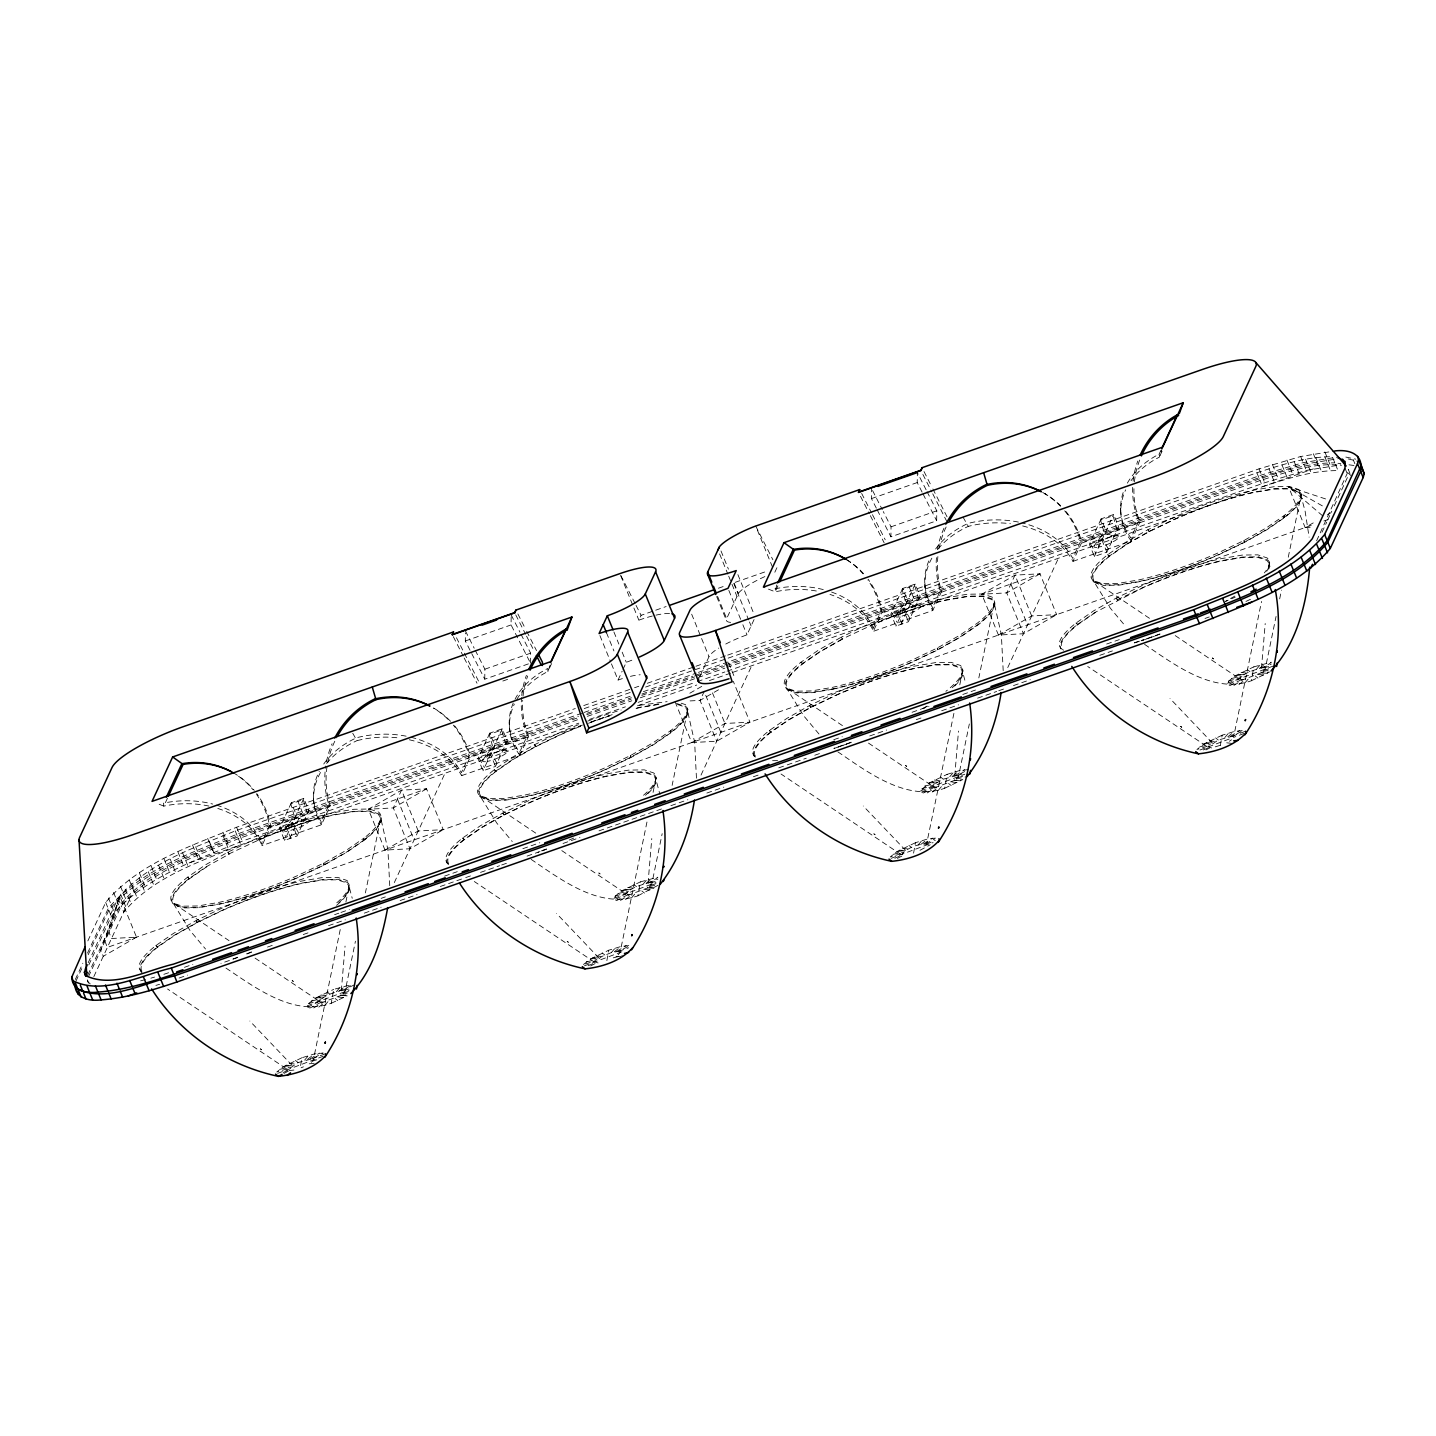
<?xml version="1.0" encoding="UTF-8"?>
<svg xmlns="http://www.w3.org/2000/svg" width="1436" height="1436" viewBox="0 0 1436 1436"><rect width="100%" height="100%" fill="white"/><g stroke="black" fill="none" stroke-linecap="round" stroke-linejoin="round"><path stroke-width="0.75" stroke-dasharray="5 3.75" d="M528.43 663.881L484.758 679.192L465.318 640.977L465.408 632.989M484.758 679.192L484.883 669.194L475.154 650.095M529.543 661.242L511.072 624.929L511.162 616.941M530.512 663.145L530.638 653.165L520.909 634.066M876.337 508.165L871.472 498.597L871.598 488.617M927.064 491.686L936.793 510.803L936.667 520.783L890.912 536.813L891.038 526.832L883.266 511.557M922.091 492.117L917.227 482.568L917.353 472.588L926.094 489.784M389.748 885.689L387.917 849.681L380.791 818.233L365.39 892.923M696.46 778.186L694.629 742.161L687.503 710.73L672.12 785.402M1003.19 670.666L1001.359 634.658L994.215 603.21L978.831 677.9M255.052 958.117L320.138 1001.789L323.118 1002.131L340.924 995.453L345.053 946.091M561.781 850.615L626.85 894.287L629.83 894.628L647.636 887.933L651.782 838.57M868.493 743.094L933.58 786.766L936.559 787.107L954.366 780.43L958.494 731.068M1175.222 635.592L1240.291 679.264L1243.271 679.605L1261.077 672.91L1265.206 623.547M206.838 866.716L189.355 878.832A117.572 25.453 -22.2 0 0 175.102 904.447L184.239 907.48L199.658 907.229L220.318 903.729A108.939 23.586 -22.2 0 0 298.509 877.055L324.267 864.705L346.363 852.194L363.757 840.186L364.134 837.996A118.973 25.758 -22.2 0 0 378.548 812.076L369.321 809.006L353.705 809.276L332.793 812.812A110.231 23.856 -22.2 0 0 253.687 839.791L227.857 852.194L205.312 864.957L187.56 877.216A118.973 25.758 -22.2 0 0 173.146 903.136L190.055 930.582L205.528 949.017M580.7 726.275A108.939 23.586 -22.2 0 0 561.422 734.335L535.664 746.702L513.567 759.213L496.066 771.311A117.572 25.453 -22.2 0 0 481.832 796.944L490.95 799.96L506.37 799.708L527.03 796.208A108.939 23.586 -22.2 0 0 605.22 769.552L630.978 757.185L653.075 744.674L670.468 732.665L670.863 730.493A118.973 25.758 -22.2 0 0 685.259 704.555L679.731 702.725M1284.017 517.552A117.572 25.453 -22.2 0 0 1298.252 491.92L1289.133 488.904L1273.714 489.155L1253.036 492.656A108.939 23.586 -22.2 0 0 1174.863 519.311L1149.105 531.679L1126.991 544.19L1109.507 556.288A117.572 25.453 -22.2 0 0 1095.273 581.921L1104.392 584.937L1119.811 584.685L1140.471 581.185A108.939 23.586 -22.2 0 0 1218.661 554.529L1244.42 542.162L1266.516 529.651L1283.91 517.642L1284.287 515.47A118.973 25.758 -22.2 0 0 1298.7 489.532L1289.474 486.481L1273.858 486.732L1252.964 490.286A110.231 23.856 -22.2 0 0 1173.84 517.265L1148.01 529.651L1125.465 542.413L1107.712 554.673A118.973 25.758 -22.2 0 0 1093.299 580.611L1110.225 608.056L1125.698 626.491M363.757 840.186L364.134 837.996L346.381 850.256L323.836 863.018L298.006 875.421A110.231 23.856 -22.2 0 1 218.9 902.4L197.988 905.954L182.372 906.206L173.146 903.136L229.024 940.652M670.468 732.665L670.863 730.493L653.111 742.753L630.548 755.515L604.718 767.901A110.231 23.856 -22.2 0 1 525.612 794.88L504.7 798.434L489.102 798.685L479.857 795.634A118.973 25.758 -22.2 0 1 494.271 769.696L512.024 757.436L534.587 744.674L560.399 732.288A110.231 23.856 -22.2 0 1 581.867 723.349M1283.91 517.642L1284.287 515.47L1266.552 527.73L1243.989 540.492L1218.159 552.878A110.231 23.856 -22.2 0 1 1139.053 579.857L1118.141 583.411L1102.543 583.662L1093.299 580.611L1151.044 619.365M293.931 1070.053L289.551 1070.52L288.169 1069.407L298.114 1062.55L311.989 1058.853L323.208 1053.019L314.448 1053.934L302.009 1057.722L300.142 1068.169L303.427 1066.822M225.99 968.097C255.59 987.824 293.913 1016.903 331.213 1003.297L333.708 989.368L351.156 984.719C342.324 992.976 327.57 991.289 319.869 1001.054L307.807 1007.264L308.453 1003.656L315.525 998.092L333.708 989.368M606.872 960.648L608.738 950.219L621.16 946.414L629.937 945.516L618.701 951.35L611.341 952.589L601.738 956.52L594.899 961.905L598.148 962.982M531.14 859.374C561.063 879.64 599.961 909.473 637.943 895.777L640.42 881.866L657.867 877.216C649.054 885.456 634.281 883.768 626.581 893.551L614.518 899.762L615.164 896.154L622.237 890.589L640.42 881.866M913.583 853.146L915.45 842.699L927.889 838.911L936.649 837.996M837.852 751.854C867.775 772.137 906.672 801.952 944.655 788.274L947.15 774.345L959.571 770.558L968.349 769.642L957.112 775.476L943.237 779.174L935.303 783.661L933.58 786.766L921.23 792.241L920.709 790.769L928.966 783.069L947.15 774.345M1220.313 745.625L1222.162 735.196L1234.601 731.391L1243.361 730.493L1232.142 736.327L1218.266 740.007L1208.34 746.882L1211.589 747.959L1223.58 744.297M1144.582 644.351C1174.504 664.617 1213.384 694.45 1251.366 680.754L1253.861 666.842L1271.309 662.193C1262.477 670.433 1247.722 668.745 1240.022 678.528L1227.959 684.739L1228.606 681.131L1235.678 675.566L1253.861 666.842M311.361 1062.335L313.353 1059.965L340.476 928.374M345.896 902.059L349.092 886.586L352.233 898.29M331.213 1003.297L347.171 995.83L340.924 995.453L345.053 991.612L355.446 941.172M618.09 954.814L620.083 952.445L647.205 820.853M653.075 792.349L655.803 779.084L660.004 794.682M653.883 888.328L647.636 887.933L651.764 884.091L662.175 833.652M953.917 713.351L926.525 844.206C917.712 843.668 907.606 847.904 901.611 854.384L904.86 855.461M959.787 684.846L962.533 671.563L965.674 683.267M960.594 780.807L954.366 780.43L958.494 776.589L969.336 723.959M1244.025 733.491L1233.524 737.422L1261.544 601.451M1268.778 566.358L1269.245 564.061L1270.824 569.895M1267.324 673.304L1261.077 672.91L1265.206 669.068L1276.065 616.439M1279.673 598.902L1281.486 590.124M1288.254 557.222L1300.944 495.707L1305.127 511.306L1309.111 537.136M1316.597 540.851L1348.404 470.811M730.655 622.362A36.151 7.826 -22.2 0 1 726.652 618.593L738.696 592.889A39.939 8.652 -22.2 0 1 767.38 575.477M549.97 665.442L547.942 671.456A82.408 62.107 -4.2 0 0 516.242 700.391M1162.675 447.152L1159.301 457.169A82.408 62.107 -4.2 0 0 1131.03 480.683M87.847 940.903L105.69 902.436C138.448 863.144 190.593 846.217 236.581 827.244L575.298 708.522M75.318 979.442L82.839 963.233M87.524 953.109L108.185 908.557C140.943 869.265 193.106 852.338 239.094 833.365L582.029 713.171M75.982 981.075L82.552 966.895M88.188 954.743L108.849 910.191C141.608 870.898 193.77 853.971 239.758 834.998L578.457 716.277M88.17 962.766L118.093 898.182C147.387 862.982 194.093 847.886 235.235 830.905L575.782 711.538M88.817 964.92L111.344 916.33C144.121 877.037 196.265 860.11 242.253 841.137L578.852 723.152M167.474 798.165L163.794 806.117L155.968 802.957M87.847 974.936L120.606 904.321C149.882 869.121 196.588 854.007 237.73 837.044L578.277 717.659M88.529 976.57L121.27 905.954C150.547 870.755 197.253 855.641 238.394 838.678L578.941 719.292M93.843 976.606L130.945 896.585M327.013 766.698A85.191 80.685 -61.5 0 0 330.244 805.74L321.413 824.785L261.98 845.607L261.765 842.645L269.537 825.88A82.408 78.065 -61.5 0 0 256.595 794.431M291.329 802.76L279.571 828.141L284.579 840.401L297.055 836.021L308.812 810.64L303.822 798.38L291.329 802.76L296.337 815.02L284.579 840.401M303.822 798.38L292.046 823.761L297.055 836.021M289.587 838.642L301.363 813.261M320.497 772.46A85.191 64.207 -4.2 0 0 321.413 824.785L321.197 821.823L328.97 805.058A85.191 80.685 -61.5 0 1 325.739 765.998M394.308 882.601L444.998 773.25M409.278 739.755A86.304 65.033 -4.2 0 1 461.602 775.637L470.434 756.61L528.663 736.201A82.408 78.065 -61.5 0 1 522.686 700.283M489.784 733.15L478.009 758.531L483.017 770.791L495.492 766.411L507.249 741.03L502.259 728.788L489.784 733.15L494.774 745.41L483.017 770.791M502.259 728.788L490.484 754.169L495.492 766.411M551.621 663.504L547.942 671.456L547.726 668.494A82.408 62.107 -4.2 0 0 515.021 699.278M461.602 775.637L519.832 755.228L528.663 736.201M669.553 613.531A45.198 9.783 -22.2 0 0 638.858 620.137L641.084 615.326L653.631 610.928M611.449 663.863L618.054 680.036L622.165 671.15M622.991 669.373L626.293 662.265A36.151 7.826 -22.2 0 0 635.053 658.909M699.637 676.859L709.007 656.665A36.151 7.826 -22.2 0 1 718.736 648.067M776.93 567.705L774.686 572.533L773.089 573.126M725.754 644.046A36.151 7.826 -22.2 0 1 746.971 634.856L755.21 617.085M816.33 591.004A82.408 62.107 -4.2 0 0 775.153 591.811L776.768 584.919M777.917 585.852L775.153 591.811L763.413 587.091M701.019 775.099L751.728 665.748M937.87 556.576A85.191 80.685 -61.5 0 0 941.603 591.452L932.772 610.48L873.339 631.319L873.124 628.358L880.896 611.592A82.408 78.065 -61.5 0 0 867.954 580.144M902.688 588.473L890.93 613.854L895.938 626.096L908.414 621.734L920.171 596.353L915.181 584.093L902.688 588.473L907.696 600.715L895.938 626.096M915.181 584.093L903.406 609.474L908.414 621.734M900.946 624.337L912.722 598.956M931.856 558.173A85.191 64.207 -4.2 0 0 932.772 610.48L932.556 607.518L940.329 590.752A85.191 80.685 -61.5 0 1 936.595 555.876M1007.749 667.578L1058.44 558.227M1022.647 525.935A86.304 65.033 -4.2 0 1 1072.961 561.35L1081.793 542.305L1140.022 521.896A82.408 78.065 -61.5 0 1 1134.045 485.978M1101.143 518.863L1089.368 544.244L1094.376 556.504L1106.851 552.124L1118.608 526.743L1113.618 514.483L1101.143 518.863L1106.133 531.123M1094.376 556.504L1113.618 514.483M1127.368 483.124A82.408 62.107 -4.2 0 1 1159.085 454.207L1160.916 450.258M1162.065 451.209L1159.301 457.169L1159.085 454.207M1072.961 561.35L1131.191 540.941L1140.022 521.896M1322 532.289L1326.702 522.13M1327.654 520.101L1331.764 511.216M1334.241 505.885L1348.153 475.908M238.394 838.678L240.889 844.799C199.748 861.762 153.042 876.875 123.765 912.075L121.27 905.954M284.22 829.9L293.357 817.353L308.381 819.83M482.658 760.29L491.794 747.743L506.818 750.22M895.579 615.595L904.716 603.048L919.74 605.543M1094.017 546.003L1103.153 533.456L1118.177 535.933M324.733 1005.505L328.593 1000.91M336.311 991.755L340.188 987.16M304.629 1060.109L308.489 1055.514M631.463 897.985L635.322 893.407M643.041 884.235L646.9 879.658M611.341 952.589L615.218 948.011M938.175 790.482L942.034 785.887M949.752 776.732L953.612 772.137M918.071 845.086L921.93 840.491M1244.886 682.962L1248.764 678.384M1256.482 669.212L1260.341 664.635M1224.782 737.565L1228.642 732.988M302.009 1057.722L283.825 1066.445L276.753 1072.01L288.762 1068.348M583.465 964.507L590.555 958.943L608.738 950.219M915.45 842.699L897.267 851.422L890.194 856.987L902.203 853.325M1222.162 735.196L1203.996 743.92L1196.906 749.484L1208.915 745.822M318.792 1007.085L325.631 1001.7M339.291 990.966L346.13 985.581M307.609 1059.319L314.448 1053.934M625.504 899.582L632.343 894.197M646.02 883.445L652.859 878.06M614.321 951.799L621.16 946.414M932.215 792.062L939.072 786.695M952.732 775.943L959.571 770.558M921.032 844.296L927.889 838.911M1238.945 684.559L1245.784 679.174M1259.444 668.422L1266.283 663.037M1227.762 736.776L1234.601 731.391M637.943 895.777L660.38 884.109M1095.309 612.544L1077.915 624.552A117.572 25.453 -22.2 0 0 1063.573 650.275M1229.395 741.263L1231.514 739.791M313.766 1007.946L323.118 1002.131M310.104 1058.888L319.456 1053.073M620.478 900.426L629.83 894.628M616.834 951.368L626.186 945.57M927.207 792.923L936.559 787.107M955.245 775.512L964.597 769.696M923.545 843.865L932.897 838.05M1233.919 685.403L1243.271 679.605M1230.275 736.345L1239.627 730.547M136.51 937.187L103.284 956.268L100.771 950.147L119.834 896.333L136.51 937.187L111.523 938.498L109.01 932.377L119.834 896.333L104.9 941.262L107.395 947.383L1313.473 524.625M385.01 850.076L418.235 830.995L443.221 829.667L426.564 788.831L401.559 790.141L368.334 809.24L385.01 850.076L409.996 848.766L443.221 829.667M689.818 693.229L702.742 685.816M718.503 689.801L700.05 700.391L687.557 701.055M675.046 701.719L691.721 742.574L724.947 723.475L749.951 722.164L733.275 681.31M691.721 742.574L716.708 741.245L749.951 722.164M998.433 635.053L1031.676 615.972L1056.663 614.644L1039.987 573.808L1015.001 575.118L981.775 594.217L998.433 635.053L1023.437 633.743L1056.663 614.644M1325.59 498.938L1288.487 486.696L1305.162 527.55L1316.238 521.178M1327.313 514.824L1331.01 512.706M228.934 854.205L227.857 852.194L229.186 854.097L206.21 866.788L188.511 879.011A118.703 25.686 -22.2 0 0 174.133 904.877L183.341 907.947L198.904 907.678L219.78 904.141A109.98 23.802 -22.2 0 0 298.706 877.234L324.482 864.867L346.991 852.122L364.69 839.898A118.703 25.686 -22.2 0 0 379.068 814.032L369.86 810.963L354.297 811.232L333.421 814.768A109.98 23.802 -22.2 0 0 254.495 841.675M338.77 902.813A117.572 25.453 -22.2 0 0 346.399 882.817L337.281 879.783L321.861 880.035L301.201 883.535A108.939 23.586 -22.2 0 0 223.011 910.209L197.253 922.558L175.156 935.069L157.763 947.078A117.572 25.453 -22.2 0 0 143.421 972.8M645.482 795.311A117.572 25.453 -22.2 0 0 653.129 775.296L643.992 772.281L628.573 772.532L607.913 776.032A108.939 23.586 -22.2 0 0 529.722 802.688L503.964 815.056L481.868 827.567L464.474 839.575A117.572 25.453 -22.2 0 0 448.624 863.592M818.969 733.993L803.496 715.559L786.587 688.113A118.973 25.758 -22.2 0 1 800.983 662.193L818.735 649.934L841.299 637.171L842.609 639.074L820.279 651.693L802.886 663.701A117.572 25.453 -22.2 0 0 788.543 689.424L797.662 692.457L813.081 692.206L833.76 688.706A108.939 23.586 -22.2 0 0 911.932 662.032L937.69 649.682L959.804 637.171L977.288 625.055A117.572 25.453 -22.2 0 0 991.54 599.44L982.403 596.407L966.984 596.658L946.324 600.158A108.939 23.586 -22.2 0 0 868.134 626.832L842.16 639.02L819.651 651.764L801.952 663.988A118.703 25.686 -22.2 0 0 787.574 689.854L796.783 692.924L812.345 692.673L833.221 689.118M952.212 687.79A117.572 25.453 -22.2 0 0 959.84 667.794L950.722 664.76L935.303 665.012L914.624 668.512A108.939 23.586 -22.2 0 0 836.452 695.186L810.694 707.535L788.579 720.046L771.204 732.055A117.572 25.453 -22.2 0 0 755.336 756.09M922.576 708.648L928.105 705.525M923.097 708.648L928.733 705.453M1266.696 571.331A117.572 25.453 -22.2 0 0 1266.552 560.273L1257.433 557.258L1242.014 557.509L1221.354 561.009A108.939 23.586 -22.2 0 0 1143.164 587.665L1094.681 612.598L1076.982 624.84A118.703 25.686 -22.2 0 0 1061.06 648.982M1234.852 596.084L1225.464 601.397L1235.247 597.143M613.244 957.83L622.309 955.64M944.655 788.274L962.838 779.551L954.366 780.43M919.973 850.309L930.205 844.781M1251.366 680.754L1269.55 672.03L1261.077 672.91M321.251 1002.166L310.014 1008L307.807 1007.264M341.804 990.535L354.907 984.665M283.933 1073.428L289.551 1070.52M627.963 894.646L616.744 900.498L614.518 899.762M648.516 883.014L657.885 879.101M590.663 965.925L596.263 963M934.674 787.143L923.456 792.977L921.23 792.241M897.374 858.405L902.993 855.497M925.43 843.83L934.782 838.965M1241.404 679.623L1230.167 685.475L1227.959 684.739M1261.957 667.991L1271.309 664.078M1205.971 749.933L1209.704 747.976M228.719 854.043L254.693 841.855A108.939 23.586 -22.2 0 1 332.883 815.199L353.543 811.681L368.98 811.43L378.099 814.463A117.572 25.453 -22.2 0 1 363.864 840.078M1117.19 599.871L1142.948 587.504A109.98 23.802 -22.2 0 1 1221.892 560.578L1242.75 557.042L1258.331 556.791L1267.539 559.843A118.703 25.686 -22.2 0 1 1268.652 569.23M1245.945 601.433L1251.528 598.812M291.975 824.408L304.468 820.028A13.552 2.926 -22.2 0 1 301.398 826.633L288.923 830.995L288.78 823.618L291.975 824.408A13.552 2.926 -22.2 0 0 288.923 830.995M903.334 610.12L915.827 605.741A13.552 2.926 -22.2 0 1 912.757 612.328L900.282 616.708L900.139 609.331L903.334 610.12A13.552 2.926 -22.2 0 0 900.282 616.708M343.671 990.499L350.079 988.524M650.4 882.996L656.79 881.022M283.161 1072.495L288.439 1070.143L167.581 989.027M311.989 1058.853L325.433 1053.755M957.112 775.476L963.502 773.501M588.114 965.764L595.168 962.641L474.311 881.524M618.701 951.35L628.627 947.796M1263.842 667.973L1270.232 665.999M894.825 858.261L901.88 855.12L781.022 774.004M926.525 844.206L935.339 840.293M1203.314 749.969L1208.609 747.617L1087.734 666.501M1232.142 736.327L1245.586 731.211M307.268 1005.792L349.253 990.032M613.98 898.272L655.965 882.53M920.709 790.769L964.795 774.219M1227.421 683.249L1275.707 665.137M277.669 1073.356L325.972 1055.227M584.398 965.836L624.283 950.865M891.11 858.333L933.095 842.573M1199.94 750.023L1231.424 738.212M465.318 640.977L511.072 624.929M871.472 498.597L917.227 482.568M484.883 669.194L530.638 653.165M891.038 526.832L936.793 510.803M655.713 610.192L666.16 606.53M718.413 588.221L724.677 586.032M735.124 582.352L766.483 571.366M502.851 681.023L509.08 678.851M583.752 705.561L632.45 688.49M634.568 687.736L638.805 686.264M647.259 683.285L693.839 666.968M695.957 666.232L725.593 655.839M727.711 655.103L1259.049 468.854L1300.657 456.504L1334.888 450.958M584.237 708.576L632.899 691.524M645.59 687.072L1256.877 472.803C1281.289 464.815 1306.383 456.576 1332.339 456.738L1334.834 462.859L1340.793 463.666M584.147 712.418L630.709 696.101M643.418 691.649L696.334 673.089M698.452 672.353L1261.562 474.975L1303.152 462.625L1337.401 457.079M586.929 713.315L631.373 697.734M641.964 694.019L692.78 676.212M694.898 675.476L722.416 665.819M724.534 665.083L1262.226 476.608L1303.816 464.259L1338.065 458.712M586.75 714.697L631.158 699.135M641.73 695.419L694.611 676.894M696.729 676.141L724.229 666.501M726.347 665.765L1259.39 478.924C1283.784 470.954 1308.878 462.697 1334.834 462.859M587.414 716.331L631.822 700.768M640.294 697.806L724.893 668.135M727.011 667.399L1260.054 480.557C1286.261 472.462 1313.599 462.141 1341.457 465.3M589.424 719.436L625.414 706.835M638.122 702.366L695.275 682.333M697.393 681.597L724.911 671.958M727.029 671.204L1264.721 482.729L1306.329 470.398L1340.56 464.851M190.108 862.605L582.495 725.054M590.968 722.093L614.231 713.943M637.494 705.776L696.729 685.026M709.42 680.574L730.565 673.161M732.683 672.407L1313.348 468.89M1323.866 520.981L1328.031 519.527M184.418 967.325L192.873 964.346M334.588 914.678L338.824 913.188M340.942 912.452L349.397 909.491M381.132 898.362L385.351 896.89M444.586 876.122L457.276 871.67M522.848 848.694L539.774 842.752M833.777 739.702L842.25 736.74M912.057 712.274L928.966 706.332M962.82 694.468L975.511 690.016M1106.653 644.046L1119.344 639.612M179.123 978.042L187.542 975.098M267.491 947.06L273.809 944.852M303.265 934.531L309.584 932.323M328.521 925.682L345.358 919.776M364.295 913.134L381.114 907.229M400.141 900.569L417.068 894.628M440.331 886.479L463.613 878.329M465.731 877.575L472.067 875.368M480.521 872.388L499.566 865.728M501.685 864.975L508.021 862.749M527.066 856.089L543.993 850.148M563.02 843.47L579.947 837.547M598.991 830.87L662.445 808.63M670.899 805.668L687.826 799.726M706.871 793.049L723.798 787.125M753.397 776.75L759.752 774.525M778.779 767.847L785.133 765.621M787.251 764.885L806.278 758.208M814.75 755.246L821.087 753.02M833.777 748.569L846.468 744.117M869.749 735.968L886.676 730.026M916.276 719.651L922.63 717.426M941.657 710.748L958.584 704.825M977.629 698.147L996.656 691.47M998.774 690.734L1005.074 688.526M1013.493 685.582L1030.33 679.677M1099.779 655.337L1112.397 650.903M1141.853 640.582L1154.472 636.166M1205.001 618.449L1209.238 616.959M1335.498 464.492L1337.993 470.613C1312.055 470.47 1286.943 478.709 1262.549 486.678L1260.054 480.557M163.848 974.326L169.897 972.298M1228.606 681.131L1240.614 677.469M1264.613 670.127L1268.616 668.907M921.876 788.633L933.903 784.971M957.902 777.648L967.918 774.596M615.164 896.154L627.173 892.492M651.19 885.15L657.185 883.32M308.453 1003.656L320.461 999.995M344.461 992.671L348.463 991.45M585.475 963.897L595.491 960.846M312.779 1061.024L316.782 1059.804M150.87 978.185L154.567 977.09M155.896 985.401L159.593 984.288M140.638 980.842L148.823 978.724M1231.424 678.51L1242.014 676.159M1263.213 671.456L1273.822 669.086M924.694 786.013L935.303 783.661M956.502 778.958L967.092 776.607M1199.724 746.864L1210.333 744.512M617.983 893.533L628.591 891.182M649.772 886.461L656.144 885.061M893.012 854.366L903.603 852.015M311.253 1001.036L321.861 998.684M343.06 993.981L347.297 993.048M586.283 961.887L596.891 959.535M279.571 1069.389L290.18 1067.038M639.523 705.309L667.112 701.648M658.927 704.071L640.151 707.248A109.98 23.802 -22.2 0 0 634.299 708.612M658.209 704.52L639.612 707.679A108.939 23.586 -22.2 0 0 633.815 709.025M526.491 796.639L505.634 800.175L490.071 800.426L480.845 797.375A118.703 25.686 -22.2 0 1 495.223 771.509L512.939 759.267L535.448 746.54L561.207 734.173A109.98 23.802 -22.2 0 1 580.665 726.024M1235.678 675.566L1244.15 674.687L1237.922 674.292M1203.996 743.92L1212.469 743.04L1170.017 698.506M928.966 783.069L937.439 782.189L931.192 781.812M897.267 851.422L905.739 850.543L863.287 806.027M622.237 890.589L630.709 889.71L624.48 889.315M647.636 887.933L656.108 887.053M590.555 958.943L599.027 958.063L556.576 913.529M315.525 998.092L323.998 997.212L317.751 996.835M340.924 995.453L347.279 994.789M283.825 1066.445L292.298 1065.566L249.864 1021.05M309.243 1063.807L315.597 1063.143M1305.162 527.55L1313.491 527.102M772.586 760.703L779.192 760.595M1206.222 742.645L1212.469 743.04M899.51 850.166L905.739 850.543M615.954 956.286L622.183 956.681M592.781 957.668L599.027 958.063M286.069 1065.189L292.298 1065.566M1241.099 672.497L1246.861 673.143M1258.367 674.453L1264.147 675.1M1209.399 740.85L1215.161 741.497M1226.685 742.807L1232.447 743.453M934.369 780.017L940.131 780.663M951.655 781.956L957.417 782.62M902.688 848.371L908.45 849.017M627.658 887.52L633.42 888.166M644.943 889.476L650.705 890.123M595.958 955.873L601.738 956.52M320.946 995.04L326.708 995.687M338.214 996.979L343.976 997.643M289.246 1063.394L295.008 1064.04M1345.837 457.061L1355.71 459.161M1348.171 458.91L1357.989 461.405M1348.996 464.815L1354.004 465.497M676.571 703.46L685.798 706.512A118.703 25.686 -22.2 0 1 671.42 732.378L653.703 744.62L631.194 757.346L605.436 769.714A109.98 23.802 -22.2 0 1 526.491 796.639M677.523 704.52L684.81 706.943A117.572 25.453 -22.2 0 1 670.576 732.575M1046.126 494.433L1044.852 493.751A86.304 81.744 -61.5 0 1 1060.63 506.298M940.329 590.752L941.603 591.452L882.171 612.274L873.339 631.319A82.408 62.107 -4.2 0 0 829.954 594.414M880.896 611.592L882.171 612.274A82.408 78.065 -61.5 0 0 868.062 579.211M328.97 805.058L330.244 805.74L270.812 826.58L261.98 845.607A82.408 62.107 -4.2 0 0 216.71 808.109M269.537 825.88L270.812 826.58A82.408 78.065 -61.5 0 0 256.703 793.516M1322.359 505.885L1288.487 486.696L1324.243 517.193M1114.264 536.131L1111.069 535.359L1111.195 542.736M1101.771 540.51L1098.576 539.721L1098.719 547.098A13.552 2.926 -22.2 0 0 1118.967 537.244A13.552 2.926 -22.2 0 0 1101.771 540.51A13.552 2.926 -22.2 0 0 1098.719 547.098M915.827 605.741L912.632 604.951L912.757 612.328M502.905 750.436L499.71 749.646L499.836 757.023M490.43 754.798L487.217 754.026L487.36 761.403A13.552 2.926 -22.2 0 0 507.608 751.549A13.552 2.926 -22.2 0 0 490.43 754.798A13.552 2.926 -22.2 0 0 487.36 761.403M304.468 820.028L301.273 819.256L301.398 826.633M842.465 725.629L786.587 688.113L795.813 691.183L811.43 690.931L832.341 687.377A110.231 23.856 -22.2 0 0 911.447 660.398L937.277 647.995L959.822 635.233L977.575 622.973A118.973 25.758 -22.2 0 0 991.989 597.053L982.745 593.983L967.146 594.253L946.234 597.789A110.231 23.856 -22.2 0 0 867.129 624.768L841.299 637.171L842.376 639.182M535.754 833.131L479.857 795.634L496.784 823.079L512.257 841.514M1247.292 669.517L1249.966 671.671M1255.279 675.943L1257.936 678.079M1215.61 737.871L1218.266 740.007M940.58 777.038L943.237 779.174M948.55 783.446L951.224 785.582M908.88 845.391L911.555 847.527M496.174 771.222L494.271 769.696L496.066 771.311M633.85 884.54L636.525 886.676M641.838 890.966L644.495 893.102M602.169 952.894L604.825 955.03M189.444 878.724L187.56 877.216L189.355 878.832M327.139 992.061L329.795 994.197M335.126 998.469L337.783 1000.605M295.439 1060.414L298.114 1062.55M1348.26 473.036L1350.809 475.442M90.253 983.929L87.704 981.524L86.932 978.383M1149.338 531.571L1148.01 529.651L1149.105 531.679M1117.639 599.925L1116.328 598.004L1093.765 610.767L1076.031 623.027A118.973 25.758 -22.2 0 0 1061.617 648.964M810.927 707.427L809.599 705.525L787.054 718.287L769.301 730.547A118.973 25.758 -22.2 0 0 754.905 756.467L755.875 758.226A118.703 25.686 -22.2 0 1 770.252 732.342L787.969 720.118L810.46 707.374L836.237 695.024A109.98 23.802 -22.2 0 1 915.163 668.099L936.039 664.563L951.601 664.294L960.828 667.345A118.703 25.686 -22.2 0 1 953.109 687.557M535.897 746.594L534.587 744.674L535.664 746.702M504.198 814.948L502.887 813.027L480.324 825.79L462.589 838.05A118.973 25.758 -22.2 0 0 448.176 863.987L449.163 865.728A118.703 25.686 -22.2 0 1 463.523 839.863L481.24 827.621L503.749 814.894L529.525 802.527A109.98 23.802 -22.2 0 1 608.451 775.602L629.309 772.065L644.89 771.814L654.098 774.866A118.703 25.686 -22.2 0 1 646.397 795.059M197.486 922.45L196.176 920.548L173.612 933.31L155.86 945.57A118.973 25.758 -22.2 0 0 141.464 971.49M1108.323 548.947L1102.435 538.608L1089.96 542.97L1095.83 553.327M963.035 517.122L968.295 526.384A86.304 65.033 -4.2 0 1 1010.388 523.691M909.903 618.503L904.016 608.146L891.541 612.526L897.428 622.865M496.964 763.252L491.076 752.895L478.601 757.275L484.488 767.614M352.735 733.257L356.936 740.671A86.304 65.033 -4.2 0 1 396.928 737.745M298.544 832.79L292.657 822.451L280.182 826.813L286.069 837.17M1117.405 600.033L1116.328 598.004L1142.158 585.619A110.231 23.856 -22.2 0 1 1221.264 558.64L1242.176 555.086L1257.774 554.835L1267.019 557.886A118.973 25.758 -22.2 0 1 1264.326 572.892M810.694 707.535L809.599 705.525L835.429 693.121A110.231 23.856 -22.2 0 1 914.535 666.142L935.464 662.606L951.063 662.337L960.289 665.406A118.973 25.758 -22.2 0 1 945.893 691.326M503.964 815.056L502.887 813.027L528.717 800.642A110.231 23.856 -22.2 0 1 607.823 773.663L628.735 770.109L644.333 769.858L653.577 772.909A118.973 25.758 -22.2 0 1 640.977 797.393M197.253 922.558L196.176 920.548L221.988 908.144A110.231 23.856 -22.2 0 1 301.111 881.165L322.023 877.629L337.622 877.36L346.866 880.43A118.973 25.758 -22.2 0 1 334.247 904.913M924.03 471.564L931.892 487.019M932.879 488.94L947.598 517.893M922.881 474.418L931.749 491.866M932.736 493.805L947.527 522.866M923.061 494.038L936.667 520.783M872.567 490.538L882.296 509.636M877.306 510.067L890.912 536.813M861.654 493.445L871.472 512.742M872.46 514.662L885.222 539.756M860.487 496.282L869.372 513.729M870.36 515.668L884.163 542.808M755.713 526.025L772.891 559.771M620.89 575.621L635.035 603.407M636.04 605.4L641.084 615.326M517.875 613.944L525.72 629.381M526.707 631.301L536.525 650.616M515.721 614.805L525.576 634.209M526.563 636.148L534.461 651.657M511.18 614.949L519.94 632.145M465.444 630.996L474.185 648.192M456.469 637.746L463.343 651.244M464.331 653.183L480.037 684.057M453.327 636.686L463.2 656.072M464.187 658.011L477.021 683.231M1353.179 459.592L1354.848 463.684M1349.966 473.395L1348.296 469.303L1349.068 472.462M1344.976 468.136L1347.471 474.275M1324.854 451.909L1327.349 458.03M1328.031 459.664L1330.526 465.803M1324.8 456.756L1327.313 462.877M1327.977 464.51L1330.472 470.649M1315.843 457.599L1318.338 463.738M1319.002 465.372L1321.515 471.493M1313.384 453.776L1315.879 459.897M1316.543 461.53L1319.038 467.651M1305.593 459.269L1308.088 465.39M1308.752 467.023L1311.265 473.144M1300.657 456.504L1303.152 462.625M1303.816 464.259L1306.329 470.398M1294.231 461.71L1296.744 467.831M1297.408 469.464L1299.903 475.603M1286.907 460.076L1289.402 466.197M1290.084 467.831L1292.58 473.952M1281.971 464.887L1284.466 471.008M1285.13 472.641L1287.625 478.78M1272.368 464.402L1274.881 470.523M1275.545 472.157L1278.04 478.296M1268.993 468.764L1271.488 474.885M1272.152 476.519L1274.665 482.64M1259.049 468.854L1261.562 474.975M1262.226 476.608L1264.721 482.729M1256.877 472.803L1259.39 478.924M1101.843 539.864L1106.851 552.124M1031.676 615.972L1015.001 575.118L1006.762 592.889L1023.437 633.743M1010.89 584.003L1027.548 624.857M908.934 586.283L913.942 598.543M897.159 611.664L902.167 623.924M757.364 530.063L773.035 568.476M737.889 574.615L753.559 613.046M720.998 550.957L728.429 569.159M734.191 583.303L738.319 593.409M733.778 583.501L748.623 619.903M749.448 621.914L751.1 625.97M719.615 553.919L727.872 574.149M728.698 576.159L731.175 582.226M732.001 584.255L736.955 596.389M728.824 590.375L742.035 622.721M742.861 624.732L746.971 634.856M717.569 596.353L726.652 618.593M716.672 596.568L726.562 620.819M728.626 662.822L734.406 676.984M691.667 614.195L709.007 656.665M712.453 692.852L724.947 723.475M720.836 732.36L704.161 691.524L700.05 700.391L716.708 741.245M620.711 575.656L633.079 605.992M633.904 608.002L638.858 620.137M613.908 631.948L618.862 644.082M622.165 652.159L626.293 662.265M606.495 632.737L613.926 650.939M599.907 635.556L610.623 661.834M418.235 830.995L401.559 790.141L393.32 807.912L409.996 848.766M397.449 799.026L414.106 839.88M297.575 800.57L302.583 812.83M285.8 825.951L290.808 838.211M236.581 827.244L239.094 833.365M239.758 834.998L242.253 841.137M235.235 830.905L237.73 837.044M223.011 832.234L225.524 838.355M226.188 839.988L228.683 846.109M222.885 835.429L225.398 841.568M226.062 843.201L228.557 849.322M209.171 840.922L211.666 847.06M212.331 848.694L214.844 854.815M207.646 838.373L210.141 844.512M210.805 846.145L213.3 852.266M195.655 846.773L198.168 852.912M198.832 854.546L201.327 860.667M192.514 844.924L195.009 851.063M195.673 852.697L198.168 858.818M182.605 852.894L185.1 859.015M185.765 860.649L188.26 866.788M177.884 851.781L180.38 857.902M181.044 859.536L183.539 865.675M170.22 859.177L172.715 865.298M173.379 866.931L175.874 873.052M164.009 858.818L166.504 864.939M167.168 866.572L169.663 872.693M158.714 865.495L161.209 871.616M161.873 873.25L164.368 879.388M151.121 865.89L153.616 872.029M154.28 873.662L156.793 879.783M148.285 871.76L150.78 877.899M151.444 879.532L153.957 885.653M139.436 872.926L141.949 879.047M142.613 880.681L145.108 886.802M139.13 877.863L141.626 884.002M142.29 885.635L144.785 891.756M131.376 883.696L133.871 889.835M134.535 891.469L137.048 897.59M129.186 879.765L131.681 885.886M132.345 887.52L134.84 893.641M125.183 889.171L127.678 895.292M128.343 896.926L130.838 903.064M120.498 886.299L122.993 892.42M123.658 894.054L126.171 900.175M120.624 894.179L123.137 900.3M123.801 901.934L126.296 908.073M118.093 898.182L120.606 904.321M113.552 892.42L116.065 898.541M116.729 900.175L119.224 906.313M108.472 898.021L110.967 904.141M111.631 905.793L114.126 911.914M105.69 902.436L108.185 908.557M108.849 910.191L111.344 916.33M1117.136 529.92L1113.026 515.757L1100.55 520.137L1104.661 534.282M918.735 599.458L914.606 585.314L902.131 589.675L906.26 603.838M505.777 744.207L501.667 730.044L489.191 734.424L493.302 748.587M307.376 813.763L303.247 799.601L290.772 803.98L294.901 818.125M1244.42 542.162L1243.989 540.492L1244.186 542.269M937.69 649.682L937.277 647.995L937.457 649.79M630.978 757.185L630.548 755.515L630.745 757.293M324.267 864.705L323.836 863.018L324.015 864.813M87.596 980.016L88.368 983.157M1120.583 508.2L1120.816 511.162M924.874 584.667L925.089 587.629M509.224 722.487L509.457 725.449M313.515 798.955L313.73 801.916M846.199 559.394A82.408 78.065 -61.5 0 1 865.621 576.087M846.612 559.735A82.408 78.065 -61.5 0 1 863.072 573.879M774.937 588.85A82.408 62.107 -4.2 0 1 824.013 589.765M831.606 592.081A82.408 62.107 -4.2 0 1 873.124 628.358M1134.386 481.868A82.408 78.065 -61.5 0 1 1140.579 457.833M1132.681 487.36A82.408 78.065 -61.5 0 0 1138.748 521.214L1130.976 537.979A82.408 62.107 -4.2 0 1 1123.167 492.548M1133.112 481.186A82.408 78.065 -61.5 0 1 1137.779 461.01M513.262 703.03A82.408 62.107 -4.2 0 0 519.617 752.267L527.389 735.501A82.408 78.065 -61.5 0 1 521.555 697.519M1131.191 540.941A82.408 62.107 -4.2 0 1 1125.68 489.802M937.995 549.144A85.191 64.207 -4.2 0 1 968.295 526.384M939.09 548.265A85.191 80.685 -61.5 0 1 946.468 526.294M1042.626 492.44A86.304 81.744 -61.5 0 1 1060.468 505.562M1065.961 511.521A86.304 81.744 -61.5 0 1 1081.793 542.305M233.135 772.694A82.408 78.065 -61.5 0 1 254.262 790.374M238.538 776.23A82.408 78.065 -61.5 0 1 252.987 789.674M208.956 806.081A82.408 62.107 -4.2 0 0 163.794 806.117L163.578 803.155A82.408 62.107 -4.2 0 1 212.654 804.052M216.495 805.147A82.408 62.107 -4.2 0 1 261.765 842.645M519.832 755.228A82.408 62.107 -4.2 0 1 514.321 704.089M326.636 763.449A85.191 64.207 -4.2 0 1 356.936 740.671M321.197 821.823A85.191 64.207 -4.2 0 1 319.277 771.383M323.746 764.006A85.191 64.207 -4.2 0 1 356.72 737.709A86.304 65.033 -4.2 0 1 409.063 736.794M327.731 762.552A85.191 80.685 -61.5 0 1 338.088 734.981M326.457 761.852A85.191 80.685 -61.5 0 1 332.075 743.74M411.055 737.278A86.304 65.033 -4.2 0 1 461.387 772.676L469.159 755.91A86.304 81.744 -61.5 0 0 453.327 725.126M523.027 696.173A82.408 78.065 -61.5 0 1 527.694 675.997M521.753 695.473A82.408 78.065 -61.5 0 1 526.42 675.315M450.545 721.285A86.304 81.744 -61.5 0 0 434.767 708.72L433.493 708.038A86.304 81.744 -61.5 0 1 449.271 720.585M454.602 725.826A86.304 81.744 -61.5 0 1 470.434 756.61M1064.686 510.839A86.304 81.744 -61.5 0 1 1080.518 541.623L1072.746 558.389A86.304 65.033 -4.2 0 0 1022.414 522.973M1018.393 522.076A86.304 65.033 -4.2 0 0 968.079 523.422A85.191 64.207 -4.2 0 0 933.867 551.532M937.439 549.629A85.191 80.685 -61.5 0 1 946.144 523.709M932.556 607.518A85.191 64.207 -4.2 0 1 928.841 560.902M618.054 680.036A36.151 7.826 -22.2 0 1 622.362 678.6M630.422 676.356A36.151 7.826 -22.2 0 1 640.205 674.758M251.444 951.924A108.939 23.586 -22.2 0 1 245.592 954.24M237.73 957.22A108.939 23.586 -22.2 0 1 231.483 959.481M833.221 689.118A109.98 23.802 -22.2 0 0 912.147 662.211L937.923 649.844L960.415 637.099L978.131 624.875A118.703 25.686 -22.2 0 0 992.509 599.009L983.301 595.94L967.72 596.209L946.862 599.745A109.98 23.802 -22.2 0 0 867.936 626.67M1159.893 634.191A109.98 23.802 -22.2 0 1 1141.082 640.815M1139.035 641.479A109.98 23.802 -22.2 0 1 1132.986 643.382M251.497 952.158A109.98 23.802 -22.2 0 1 245.592 954.491M237.658 957.507A109.98 23.802 -22.2 0 1 220.929 963.341M336.527 905.38A118.703 25.686 -22.2 0 0 347.368 882.386L338.16 879.317L322.597 879.586L301.739 883.122A109.98 23.802 -22.2 0 0 222.795 910.029L197.037 922.397L174.528 935.141L156.811 947.365A118.703 25.686 -22.2 0 0 142.451 973.231M851.171 742.197A108.939 23.586 -22.2 0 1 834.585 747.994M851.099 742.484A109.98 23.802 -22.2 0 1 834.37 748.318M573.736 838.068A109.98 23.802 -22.2 0 1 567.992 840.563M546.47 849.215A109.98 23.802 -22.2 0 1 538.087 852.284M1159.947 633.922A108.939 23.586 -22.2 0 1 1141.315 640.474M1139.286 641.138A108.939 23.586 -22.2 0 1 1133.291 643.023M546.506 848.945A108.939 23.586 -22.2 0 1 538.213 851.979M587.737 721.105A110.231 23.856 -22.2 0 1 621.178 709.994M588.437 723.295A108.939 23.586 -22.2 0 1 611.126 715.433M590.573 722.236A109.98 23.802 -22.2 0 1 609.349 715.738M157.763 947.078L155.86 945.57L157.655 947.186M464.474 839.575L462.589 838.05L464.366 839.665M802.886 663.701L801.001 662.193L802.778 663.809M771.204 732.055L769.301 730.547L771.096 732.163M1077.915 624.552L1076.031 623.027L1077.808 624.642M292.19 980.537L293.267 981.398L292.19 980.537M260.49 1048.89L261.567 1049.752L260.49 1048.89M598.902 873.034L599.979 873.896L598.902 873.034M1126.38 544.244L1108.664 556.486A118.703 25.686 -22.2 0 0 1094.286 582.352L1103.494 585.403L1119.075 585.152L1139.933 581.616A109.98 23.802 -22.2 0 0 1218.877 554.691L1244.635 542.323L1267.144 529.597L1284.843 517.355A118.703 25.686 -22.2 0 0 1299.221 491.489L1290.013 488.437L1274.45 488.689L1253.574 492.225A109.98 23.802 -22.2 0 0 1174.648 519.15L1148.872 531.517L1126.38 544.244M567.22 941.388L568.297 942.249L567.22 941.388M905.631 765.514L906.708 766.375L905.631 765.514M873.932 833.867L875.009 834.729L873.932 833.867M1212.343 658.011L1213.42 658.873L1212.343 658.011M1180.643 726.365L1181.738 727.226L1180.643 726.365M426.564 788.831L393.32 807.912L368.334 809.24L426.564 788.831M1039.987 573.808L1006.762 592.889L981.775 594.217L1039.987 573.808M1109.615 556.199L1107.712 554.673L1109.507 556.288"/><path stroke-width="1.5" d="M542.377 665.514L542.413 662.193L538.5 654.475M452.34 634.748L453.525 631.948L183.198 726.706A67.779 14.665 -22.2 0 0 111.99 767.614L79.626 837.403A67.779 14.665 -22.2 0 0 133.189 834.567L569.877 681.508A45.198 9.783 -22.2 0 0 617.336 654.242L627.64 632.019A36.151 7.826 -22.2 0 0 599.081 633.545L607.32 615.775A36.151 7.826 -22.2 0 0 645.285 593.948L655.588 571.743A45.198 9.783 -22.2 0 0 619.885 573.628L515.901 610.085L514.734 612.867L452.34 634.748L453.525 631.948M1309.686 567.148C1306.76 603.82 1296.528 643.849 1270.968 671.061M387.72 907.57C382.227 937.959 372.786 971.167 350.815 993.586M694.45 800.049C689.801 830.008 679.12 860.182 660.38 884.109M1001.161 692.547C996.512 722.487 985.832 752.661 967.092 776.607M1334.888 450.958C1345.927 449.486 1360.7 452.125 1361.041 465.982L1327.151 540.654C1294.392 579.947 1242.23 596.873 1196.242 615.829L173.774 974.236C149.164 982.529 123.963 990.14 97.935 992.114C86.896 993.586 72.123 990.948 71.8 977.108L85.029 946.988M1338.298 457.528L1345.137 461.548L1344.976 468.136L1312.235 538.769C1282.958 573.969 1236.252 589.083 1195.111 606.046L173.451 964.148C145.808 970.646 112.6 988.883 85.191 975.403L84.419 972.262L87.219 964.777M72.662 980.626C102.638 995.938 140.925 975.116 171.279 968.097L1193.747 609.708C1239.735 590.735 1291.879 573.808 1324.656 534.515L1357.505 463.649L1358.528 459.843L1357.666 456.325M75.821 988.381C105.797 1003.692 144.103 982.87 174.438 975.87L1196.906 617.462C1242.894 598.507 1295.057 581.58 1327.815 542.287L1360.682 471.403L1361.705 467.615L1360.843 464.097L1364.2 473.736L1363.177 477.524L1330.31 548.408C1297.552 587.701 1245.407 604.628 1199.419 623.601L176.951 981.991C152.324 990.284 127.122 997.894 101.112 999.887C90.073 1001.359 75.3 998.72 74.959 984.863L76.629 988.955M717.964 549.88L719.723 546.38A39.939 8.652 -22.2 0 1 754.115 526.617L859.679 489.586L858.531 492.404L920.907 470.541L922.074 467.705L1202.129 369.555A67.779 14.665 -22.2 0 1 1255.692 366.719L1223.328 436.508A67.779 14.665 -22.2 0 1 1152.121 477.416L715.433 630.476A45.198 9.783 -22.2 0 1 679.731 632.361L690.016 610.156A36.151 7.826 -22.2 0 1 727.998 588.347L736.237 570.577A36.151 7.826 -22.2 0 1 707.679 572.084L711.807 582.19M530.046 670.217A82.408 78.065 -61.5 0 1 567.274 629.758L571.905 617.031L172.643 756.969L152.054 801.378L551.316 661.44L571.905 617.031M1179.297 413.64L1183.264 402.726L784.002 542.682L763.413 587.091L1162.675 447.152L1183.264 402.726M514.734 612.867L515.901 610.085M166.325 797.231L181.851 763.719A82.408 78.065 -61.5 0 1 233.565 772.999M168.389 796.172L183.126 764.401A82.408 78.065 -61.5 0 1 231.393 771.76M550.473 662.588L566.017 629.058L567.274 629.758M720.387 642.61L715.433 630.476L732.18 681.795L586.624 732.827L588.85 727.998A45.198 9.783 -22.2 0 0 636.327 700.732L646.613 678.528A36.151 7.826 -22.2 0 0 645.877 675.53M639.379 657.042A36.151 7.826 -22.2 0 0 664.276 640.456L674.561 618.252L655.588 571.743M707.679 572.084L719.346 546.919M777.684 582.944L793.21 549.414A82.408 78.065 -61.5 0 1 844.924 558.694M779.748 581.885L794.485 550.114A82.408 78.065 -61.5 0 1 846.199 559.394M858.531 492.404L859.679 489.586M920.907 470.541L922.074 467.705M1161.832 448.283L1177.376 414.771L1178.633 415.453A82.408 78.065 -61.5 0 0 1141.405 455.912M1310.709 568.153L1312.504 564.276M356.469 989.009L357.115 985.401M151.624 988.901C179.823 1033.615 226.726 1065.404 278.333 1076.354C295.403 1074.631 314.502 1068.384 325.972 1055.227L325.433 1053.755M663.199 881.489L664.383 879.37M459.466 883.068C487.684 926.974 534.138 958.009 585.044 968.851C602.115 967.128 621.232 960.881 632.684 947.724M969.91 773.986L970.557 770.378M765.065 773.878C793.264 818.592 840.168 850.381 891.756 861.331C908.826 859.608 927.943 853.361 939.395 840.204L938.875 838.732M1276.64 666.466L1277.268 662.858M1071.777 666.376C1099.976 711.089 1146.897 742.879 1198.486 753.828C1215.556 752.105 1234.655 745.858 1246.125 732.701L1245.586 731.211M324.787 1057.363C351.784 1016.742 363.362 966.32 356.218 918.035M631.499 949.842C658.496 909.239 670.073 858.818 662.947 810.514M938.229 842.34C965.225 801.719 976.803 751.297 969.659 703.012M1244.94 734.819C1273.014 692.565 1284.574 639.541 1275.276 589.55M287.092 1075.438L290.521 1072.746M282.066 1074.415L278.333 1076.354L275.568 1074.146M1250.9 591.811L1256.213 589.137M1200.334 613.046L1210.602 609.277M452.34 634.479L514.734 612.616M858.513 492.117L920.889 470.254M482.083 625.163L496.641 620.047M877.845 486.427L917.353 472.588M670.343 605.077L714.23 589.693M176.61 971.921L182.964 969.695M212.582 959.32L231.609 952.642M237.963 950.417L248.536 946.701M265.463 940.777L271.799 938.552M295.062 930.402L314.107 923.725M352.179 910.37L379.678 900.731M405.06 891.846L428.323 883.678M434.677 881.471L445.25 877.755M462.177 871.831L468.513 869.606M491.794 861.438L510.821 854.779M544.675 842.914L572.156 833.275M601.774 822.882L625.037 814.733M631.391 812.507L637.728 810.281M654.654 804.357L665.227 800.642M684.272 793.982L703.317 787.305M741.389 773.95L768.888 764.311M794.27 755.426L834.46 741.335M851.369 735.394L861.959 731.696M880.986 725.018L900.031 718.341M933.867 706.476L961.366 696.855M990.984 686.462L1026.937 673.861M1043.864 667.937L1054.437 664.222M1073.464 657.544L1092.509 650.885M1130.581 637.53L1158.08 627.891M1183.461 618.988L1198.27 613.8M128.325 995.848L136.797 992.886M1236.755 607.32L1251.564 602.133M624.445 953.414L628.681 952.463M1233.632 740.832L1237.868 740.384M1198.486 753.828L1195.721 751.602M891.756 861.331L889.01 859.123M585.044 968.851L582.298 966.625M793.21 549.414L794.485 550.114L784.002 542.682M181.851 763.719L183.126 764.401L172.643 756.969M1255.836 362.536L1346.178 466M536.436 655.552L541.372 665.245M1358.528 459.843L1361.041 465.982M1361.705 467.615L1364.2 473.736M1357.505 463.649L1360.018 469.769M1360.682 471.403L1363.177 477.524M1342.588 459.143L1345.083 465.282M1324.656 534.515L1327.151 540.654M1327.815 542.287L1330.31 548.408M1321.874 538.931L1324.369 545.052M1325.033 546.685L1327.528 552.824M1316.776 544.531L1319.271 550.67M1319.935 552.304L1322.448 558.424M1309.829 550.652L1312.342 556.791M1313.007 558.424L1315.502 564.545M1301.16 557.204L1303.655 563.325M1304.319 564.958L1306.814 571.079M1290.892 564.025L1293.387 570.164M1294.051 571.797L1296.564 577.918M1279.207 571.061L1281.72 577.182M1282.384 578.816L1284.879 584.937M1266.337 578.134L1268.832 584.272M1269.496 585.906L1271.991 592.027M1252.461 585.17L1254.956 591.291M1255.62 592.924L1258.115 599.063M1237.832 592.027L1240.327 598.148M1240.991 599.781L1243.486 605.902M1222.7 598.579L1225.195 604.7M1225.859 606.333L1228.354 612.472M1207.317 604.735L1209.812 610.856M1210.476 612.49L1212.989 618.611M1193.747 609.708L1196.242 615.829M1196.906 617.462L1199.419 623.601M713.459 586.247L715.918 592.314M707.589 574.328L715.846 594.54M692.098 662.696L694.575 668.763M679.623 635.161L698.596 681.651M645.285 593.948L664.276 640.456M627.64 632.019L646.613 678.528M607.32 615.775L613.082 629.919M617.336 654.242L636.327 700.732M603.192 624.66L606.495 632.737M588.85 727.998L569.877 681.508L586.624 732.827M171.279 968.097L173.774 974.236M174.438 975.87L176.951 981.991M157.96 972.549L160.455 978.67M161.119 980.303L163.632 986.442M143.421 976.875L145.916 983.014M146.598 984.647L149.093 990.768M129.671 980.447L132.184 986.568M132.848 988.219L135.343 994.34M116.962 983.193L119.457 989.314M120.121 990.948L122.616 997.069M105.474 985.042L107.969 991.163M108.651 992.797L111.146 998.935M95.44 985.993L97.935 992.114M98.599 993.748L101.112 999.887M85.352 968.815L87.022 972.89M84.419 972.262L86.088 976.354M87.004 986.011L89.499 992.15M90.163 993.784L92.676 999.905M80.326 985.114L82.821 991.253M83.485 992.886L85.998 999.007M75.516 983.319L78.011 989.44M78.693 991.073L81.188 997.194M71.8 977.108L75.157 986.747M983.624 472.695L987.322 485.368A85.191 80.685 -61.5 0 0 949.447 520.694M372.265 687L375.963 699.655A85.191 80.685 -61.5 0 0 338.088 734.981M77.472 991.002L78.334 994.52M79.016 839.701L86.806 976.157M1140.13 455.23A82.408 78.065 -61.5 0 1 1177.376 414.771M528.771 669.517A82.408 78.065 -61.5 0 1 566.017 629.058M987.322 485.368A86.304 81.744 -61.5 0 1 1040.831 491.507M375.963 699.655A86.304 81.744 -61.5 0 1 429.472 705.812M429.992 706.045A86.304 81.744 -61.5 0 0 374.688 698.973A85.191 80.685 -61.5 0 0 334.785 737.996M1041.351 491.758A86.304 81.744 -61.5 0 0 986.047 484.668A85.191 80.685 -61.5 0 0 946.144 523.709M729.039 678.779A45.198 9.783 -22.2 0 1 698.704 678.869M671.94 613.854A45.198 9.783 -22.2 0 1 674.561 618.252M325.398 1042.141L325.075 1043.146L325.398 1042.141M357.097 973.787L356.774 974.793L357.097 973.787M632.109 934.621L631.804 935.644L632.109 934.621M663.809 866.267L663.486 867.29L663.809 866.267M938.839 827.118L938.516 828.123L938.839 827.118M970.521 758.764L970.215 759.77L970.521 758.764M1245.55 719.598L1245.245 720.621L1245.55 719.598M1277.25 651.244L1276.927 652.267L1277.25 651.244"/></g></svg>
